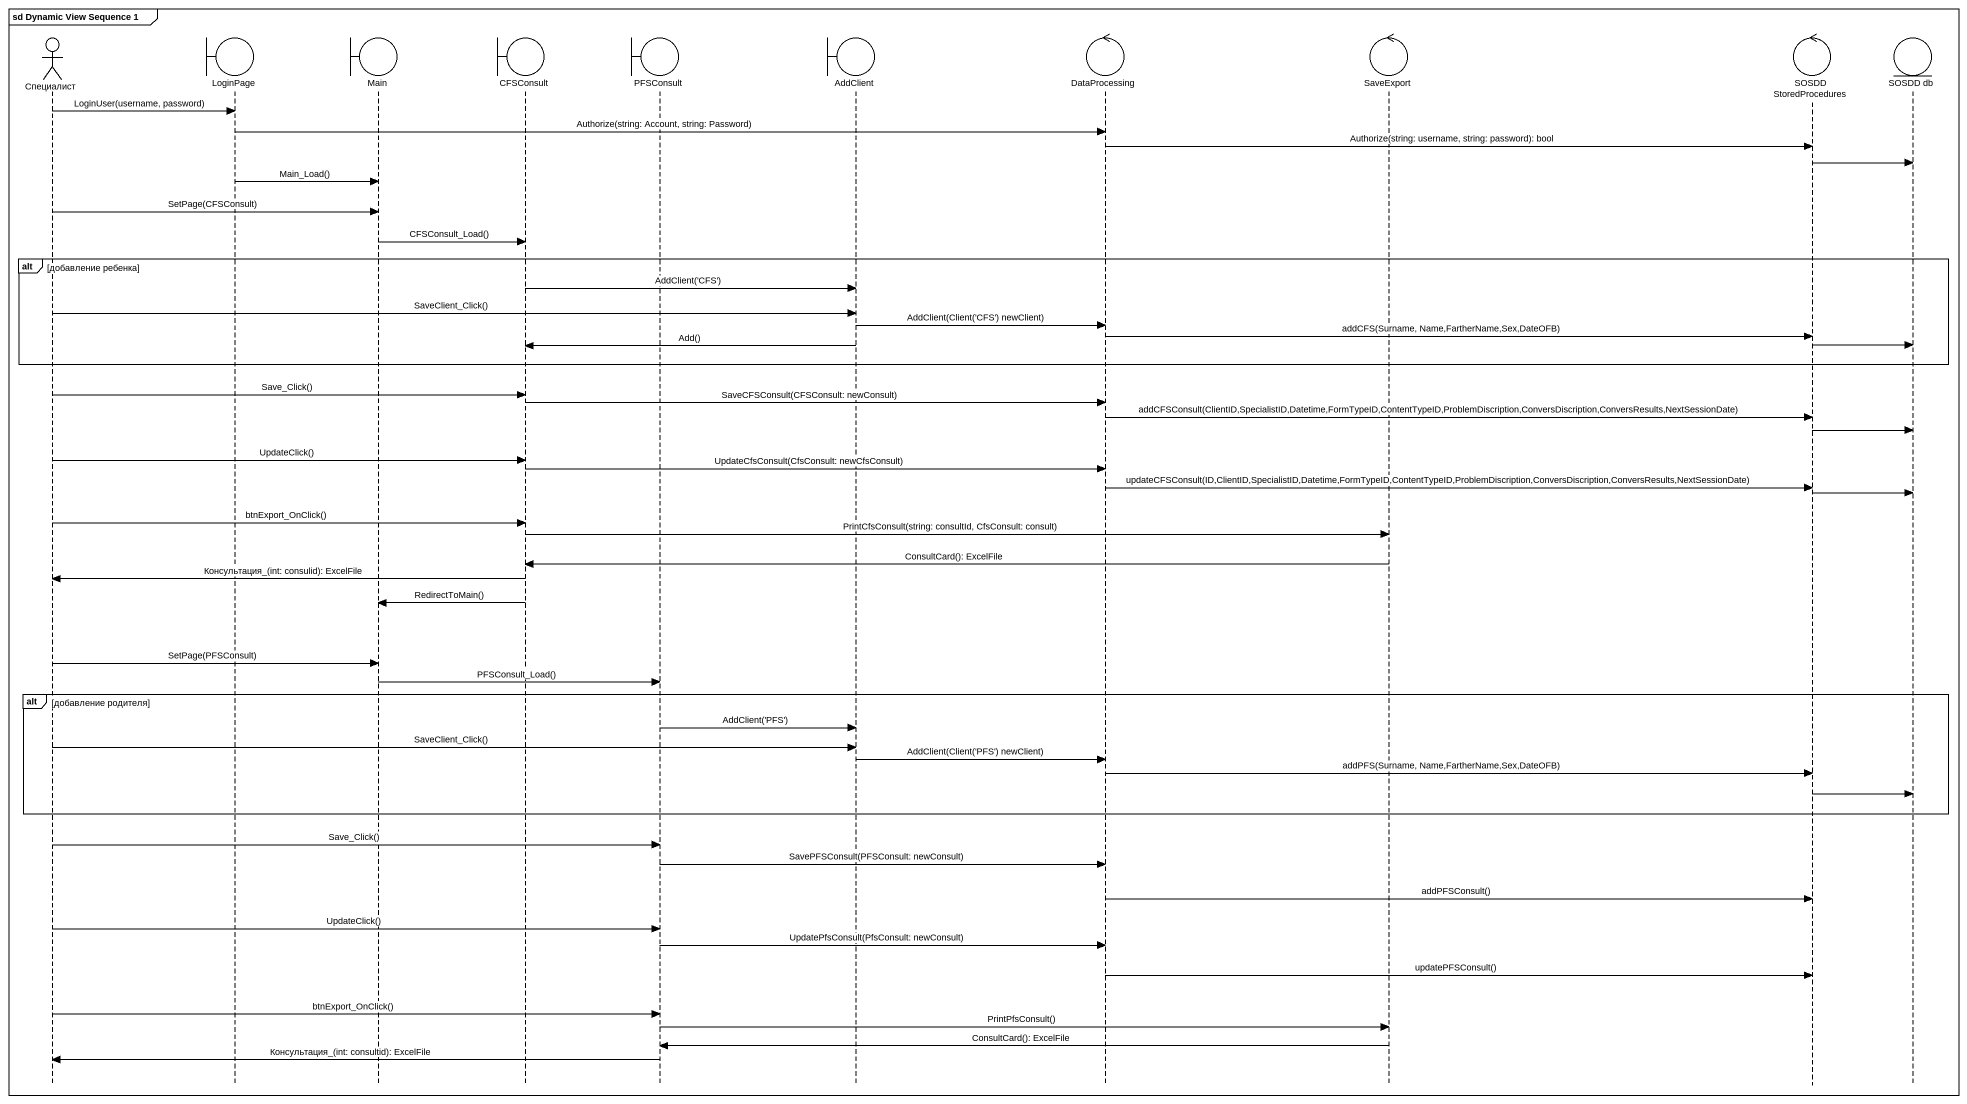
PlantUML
@startuml
mainframe sd Dynamic View Sequence 1
hide footbox
actor Специалист
boundary LoginPage
boundary Main
boundary CFSConsult
boundary PFSConsult
boundary AddClient
control DataProcessing
control SaveExport
control "SOSDD StoredProcedures" as SOSDD_StoredProcedures
entity "SOSDD db" as SOSDD_db

Специалист -> LoginPage : LoginUser(username, password)
LoginPage -> DataProcessing : Authorize(string: Account, string: Password)
DataProcessing -> SOSDD_StoredProcedures : Authorize(string: username, string: password): bool
SOSDD_StoredProcedures -> SOSDD_db
LoginPage -> Main : Main_Load()
Специалист -> Main : SetPage(CFSConsult)
Main -> CFSConsult : CFSConsult_Load()
alt добавление ребенка
  CFSConsult -> AddClient : AddClient('CFS')
  Специалист -> AddClient : SaveClient_Click()
  AddClient -> DataProcessing : AddClient(Client('CFS') newClient)
  DataProcessing -> SOSDD_StoredProcedures : addCFS(Surname, Name,FartherName,Sex,DateOFB)
  SOSDD_StoredProcedures -> SOSDD_db
  AddClient -> CFSConsult : Add()
end
Специалист -> CFSConsult : Save_Click()
CFSConsult -> DataProcessing : SaveCFSConsult(CFSConsult: newConsult)
DataProcessing -> SOSDD_StoredProcedures : addCFSConsult(ClientID,SpecialistID,Datetime,FormTypeID,ContentTypeID,ProblemDiscription,ConversDiscription,ConversResults,NextSessionDate)
SOSDD_StoredProcedures -> SOSDD_db
Специалист -> CFSConsult : UpdateClick()
CFSConsult -> DataProcessing : UpdateCfsConsult(CfsConsult: newCfsConsult)
DataProcessing -> SOSDD_StoredProcedures : updateCFSConsult(ID,ClientID,SpecialistID,Datetime,FormTypeID,ContentTypeID,ProblemDiscription,ConversDiscription,ConversResults,NextSessionDate)
SOSDD_StoredProcedures -> SOSDD_db
Специалист -> CFSConsult : btnExport_OnClick()
CFSConsult -> SaveExport : PrintCfsConsult(string: consultId, CfsConsult: consult)
SaveExport -> CFSConsult : ConsultCard(): ExcelFile
CFSConsult -> Специалист : Консультация_(int: consulid): ExcelFile
CFSConsult -> Main : RedirectToMain()
Специалист -> Main : SetPage(PFSConsult)
Main -> PFSConsult : PFSConsult_Load()
alt добавление родителя
  PFSConsult -> AddClient : AddClient('PFS')
  Специалист -> AddClient : SaveClient_Click()
  AddClient -> DataProcessing : AddClient(Client('PFS') newClient)
  DataProcessing -> SOSDD_StoredProcedures : addPFS(Surname, Name,FartherName,Sex,DateOFB)
  SOSDD_StoredProcedures -> SOSDD_db
end
Специалист -> PFSConsult : Save_Click()
PFSConsult -> DataProcessing : SavePFSConsult(PFSConsult: newConsult)
DataProcessing -> SOSDD_StoredProcedures : addPFSConsult()
Специалист -> PFSConsult : UpdateClick()
PFSConsult -> DataProcessing : UpdatePfsConsult(PfsConsult: newConsult)
DataProcessing -> SOSDD_StoredProcedures : updatePFSConsult()
Специалист -> PFSConsult : btnExport_OnClick()
PFSConsult -> SaveExport : PrintPfsConsult()
SaveExport -> PFSConsult : ConsultCard(): ExcelFile
PFSConsult -> Специалист : Консультация_(int: consultid): ExcelFile
@enduml
